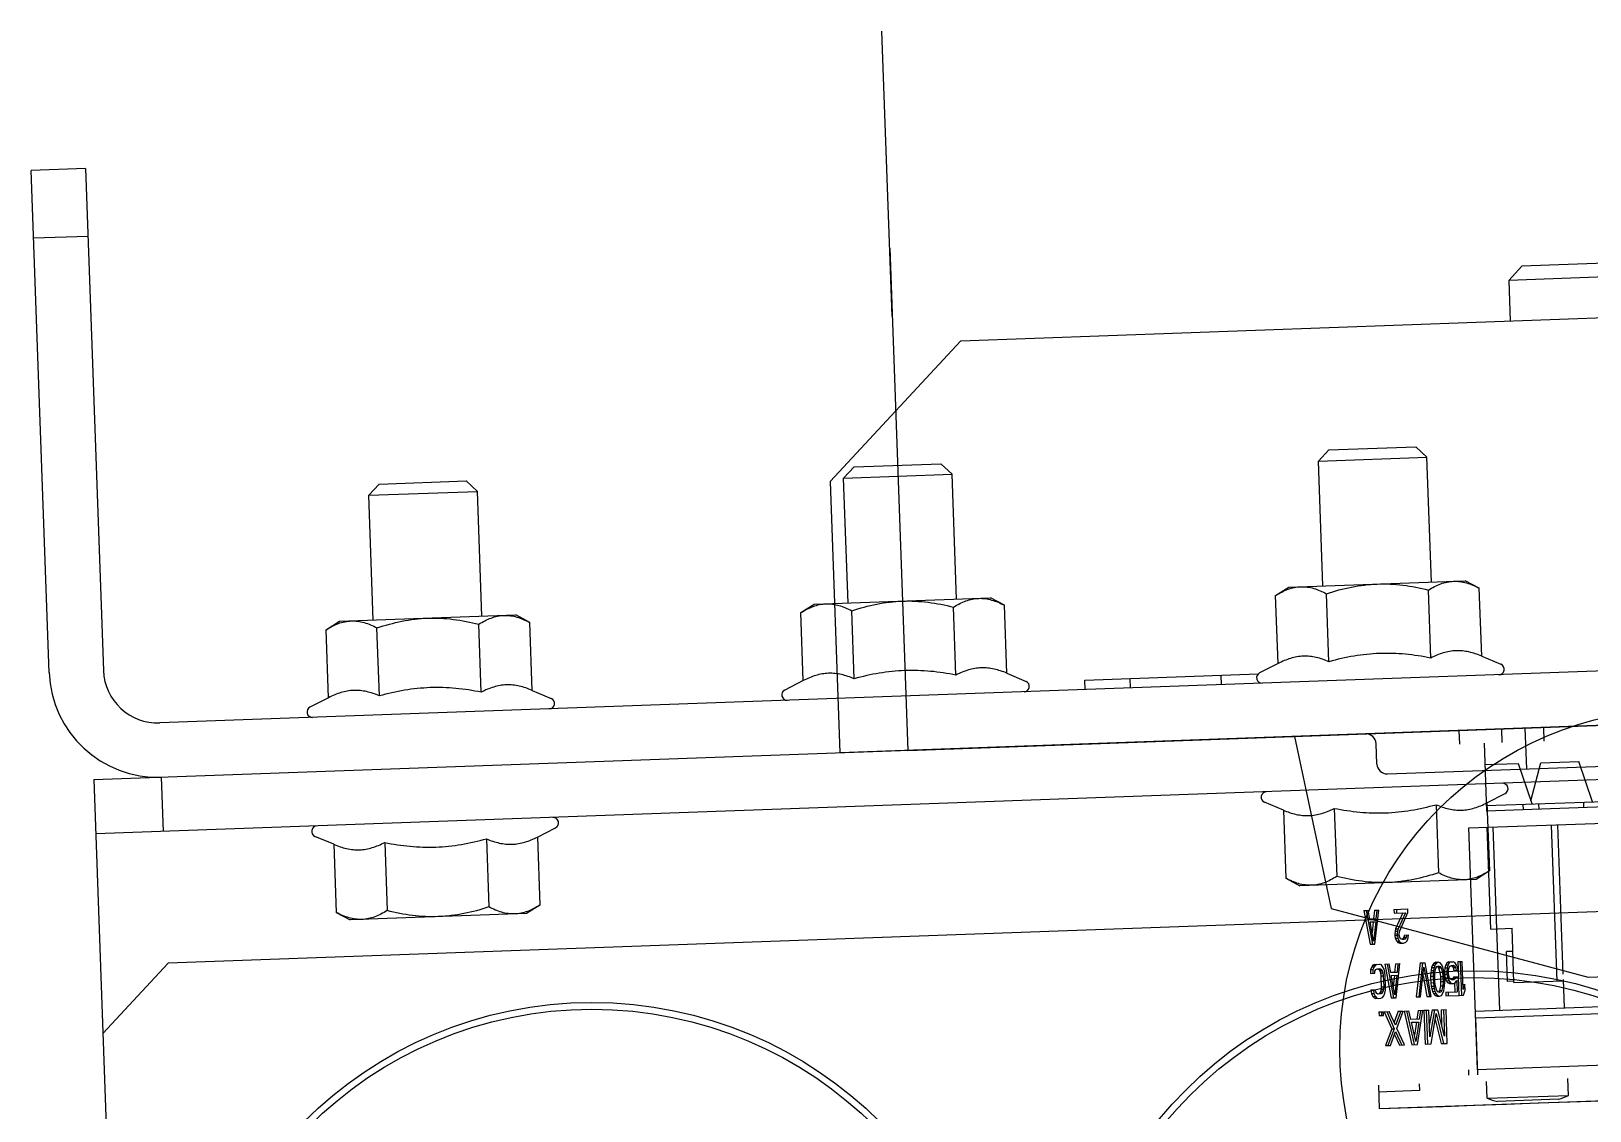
# Model space of a CAD drawing. Header units: millimetres. Extents: x 8884 to 18446, y 10737 to 16556.
# Drawn here: x 11228.69 to 11234.43, y 15461.58 to 15465.56 of the extents above; entities that cross this region are included whole.
import ezdxf

# ---------------------------------------------------------------- set-up
doc = ezdxf.new("R2010")
doc.units = ezdxf.units.MM
for name, color, linetype in [('ENSAMBLES', 7, 'Continuous'), ('FEATURES', 7, 'Continuous'), ('HOISTWAY', 7, 'Continuous'), ('ZMATERIEL', 7, 'Continuous')]:
    doc.layers.add(name, color=color, linetype=linetype)

msp = doc.modelspace()

# ---------------------------------------------------------------- linework, layer by layer
at = {"color": 252, "linetype": 'Continuous'}
for p, q in [((11228.8928, 15465.0508, 84.487), (11228.6929, 15465.0436, 84.487)), ((11228.8928, 15465.0508, 84.487), (11228.9593, 15463.202, 84.487)), ((11228.7594, 15463.1948, 84.487), (11228.6929, 15465.0436, 84.487)), ((11228.9018, 15464.801, 84.487), (11228.7019, 15464.7938, 84.487)), ((11234.7837, 15464.7123, 84.487), (11234.1842, 15464.6908, 84.487)), ((11234.1841, 15464.6908, 84.487), (11234.136, 15464.639, 84.487)), ((11234.8355, 15464.6641, 84.487), (11234.136, 15464.639, 84.487)), ((11234.136, 15464.639, 84.487), (11234.1414, 15464.4891, 84.487)), ((11232.1177, 15464.4163, 84.487), (11235.3656, 15464.5331, 84.487)), ((11232.1177, 15464.4163, 84.487), (11231.636, 15463.8987, 84.487)), ((11233.4344, 15463.9733, 84.487), (11233.473, 15464.0148, 84.487)), ((11233.473, 15464.0148, 84.487), (11233.7928, 15464.0263, 84.487)), ((11233.8342, 15463.9877, 84.487), (11233.7928, 15464.0263, 84.487)), ((11231.7241, 15463.9519, 84.487), (11232.0439, 15463.9634, 84.487)), ((11232.0853, 15463.9248, 84.487), (11232.0439, 15463.9634, 84.487)), ((11233.4344, 15463.9733, 84.487), (11233.8342, 15463.9877, 84.487)), ((11233.451, 15463.5136, 84.487), (11233.4344, 15463.9733, 84.487)), ((11233.8507, 15463.528, 84.487), (11233.8342, 15463.9877, 84.487)), ((11229.9752, 15463.889, 84.487), (11230.295, 15463.9005, 84.487)), ((11230.3364, 15463.8619, 84.487), (11230.295, 15463.9005, 84.487)), ((11231.6856, 15463.9104, 84.487), (11231.7241, 15463.9519, 84.487)), ((11231.6856, 15463.9104, 84.487), (11232.0853, 15463.9248, 84.487)), ((11231.7021, 15463.4507, 84.487), (11231.6856, 15463.9104, 84.487)), ((11232.1018, 15463.4651, 84.487), (11232.0853, 15463.9248, 84.487)), ((11229.9367, 15463.8476, 84.487), (11229.9752, 15463.889, 84.487)), ((11229.9367, 15463.8476, 84.487), (11230.3364, 15463.8619, 84.487)), ((11229.9532, 15463.3879, 84.487), (11229.9367, 15463.8476, 84.487)), ((11230.353, 15463.4022, 84.487), (11230.3364, 15463.8619, 84.487)), ((11231.636, 15463.8987, 84.487), (11231.6719, 15462.8993, 84.487)), ((11245.156, 15463.5844, 84.487), (11229.1663, 15463.0093, 84.487)), ((11228.9237, 15462.8005, 84.487), (11248.6759, 15463.5108, 84.487)), ((11233.2769, 15463.4783, 84.487), (11233.3261, 15463.5091, 84.487)), ((11233.3261, 15463.5091, 84.487), (11233.9756, 15463.5325, 84.487)), ((11233.8484, 15463.2483, 84.487), (11233.8394, 15463.4986, 84.487)), ((11234.0269, 15463.5053, 84.487), (11233.9756, 15463.5325, 84.487)), ((11234.0359, 15463.255, 84.487), (11234.0269, 15463.5053, 84.487)), ((11231.528, 15463.4154, 84.487), (11231.5772, 15463.4463, 84.487)), ((11231.5772, 15463.4463, 84.487), (11232.2268, 15463.4696, 84.487)), ((11232.2781, 15463.4424, 84.487), (11232.2268, 15463.4696, 84.487)), ((11232.2871, 15463.1921, 84.487), (11232.2781, 15463.4424, 84.487)), ((11233.2859, 15463.228, 84.487), (11233.2769, 15463.4783, 84.487)), ((11233.4734, 15463.2348, 84.487), (11233.4644, 15463.4851, 84.487)), ((11229.7791, 15463.3525, 84.487), (11229.8283, 15463.3834, 84.487)), ((11229.8283, 15463.3834, 84.487), (11230.4779, 15463.4067, 84.487)), ((11230.5292, 15463.3795, 84.487), (11230.4779, 15463.4067, 84.487)), ((11231.537, 15463.1651, 84.487), (11231.528, 15463.4154, 84.487)), ((11231.7245, 15463.1719, 84.487), (11231.7155, 15463.4222, 84.487)), ((11232.0995, 15463.1854, 84.487), (11232.0905, 15463.4357, 84.487)), ((11229.7881, 15463.1022, 84.487), (11229.7791, 15463.3525, 84.487)), ((11229.9756, 15463.109, 84.487), (11229.9666, 15463.3593, 84.487)), ((11230.3507, 15463.1225, 84.487), (11230.3417, 15463.3728, 84.487)), ((11230.5382, 15463.1292, 84.487), (11230.5292, 15463.3795, 84.487)), ((11233.2859, 15463.228, 84.487), (11233.2176, 15463.1932, 84.487)), ((11234.0359, 15463.255, 84.487), (11234.1065, 15463.2251, 84.487)), ((11231.537, 15463.1651, 84.487), (11231.4688, 15463.1303, 84.487)), ((11232.2871, 15463.1921, 84.487), (11232.3576, 15463.1622, 84.487)), ((11232.5735, 15463.1669, 84.487), (11233.2131, 15463.1899, 84.487)), ((11232.5748, 15463.1319, 84.487), (11232.5735, 15463.1669, 84.487)), ((11232.7422, 15463.1379, 84.487), (11232.7409, 15463.1729, 84.487)), ((11233.0769, 15463.15, 84.487), (11233.0757, 15463.1849, 84.487)), ((11229.7881, 15463.1022, 84.487), (11229.7199, 15463.0674, 84.487)), ((11230.5382, 15463.1292, 84.487), (11230.6087, 15463.0993, 84.487)), ((11235.9192, 15463.052, 84.487), (11231.6719, 15462.8993, 84.487)), ((11234.1953, 15462.9901, 84.487), (11234.2007, 15462.8402, 84.487)), ((11233.3458, 15462.9595, 84.487), (11233.4813, 15462.3256, 84.487)), ((11233.6497, 15462.8579, 84.487), (11233.647, 15462.9328, 84.487)), ((11233.6885, 15462.8217, 84.487), (11234.9502, 15462.8671, 84.487)), ((11235.9263, 15462.8522, 84.487), (11228.9309, 15462.6006, 84.487)), ((11229.1807, 15462.6096, 84.487), (11229.1735, 15462.8095, 84.487)), ((11228.9237, 15462.8005, 84.487), (11229.004, 15460.5669, 84.487)), ((11233.3053, 15462.688, 84.487), (11233.236, 15462.7173, 84.487)), ((11233.4928, 15462.6947, 84.487), (11233.5018, 15462.4438, 84.487)), ((11233.8678, 15462.7082, 84.487), (11233.8769, 15462.4573, 84.487)), ((11234.0553, 15462.7149, 84.487), (11234.1223, 15462.7492, 84.487)), ((11234.0553, 15462.7149, 84.487), (11234.0644, 15462.464, 84.487)), ((11233.3053, 15462.688, 84.487), (11233.3143, 15462.4371, 84.487)), ((11229.8075, 15462.5622, 84.487), (11229.7383, 15462.5915, 84.487)), ((11230.3701, 15462.5824, 84.487), (11230.3791, 15462.3315, 84.487)), ((11230.5576, 15462.5891, 84.487), (11230.6246, 15462.6234, 84.487)), ((11230.5576, 15462.5891, 84.487), (11230.5666, 15462.3382, 84.487)), ((11229.8075, 15462.5622, 84.487), (11229.8166, 15462.3113, 84.487)), ((11229.9951, 15462.5689, 84.487), (11230.0041, 15462.318, 84.487)), ((11234.0644, 15462.464, 84.487), (11234.0152, 15462.4332, 84.487)), ((11233.3143, 15462.4371, 84.487), (11233.3656, 15462.4099, 84.487)), ((11234.0152, 15462.4332, 84.487), (11233.3656, 15462.4099, 84.487)), ((11235.9438, 15462.3675, 84.487), (11229.1981, 15462.1249, 84.487)), ((11229.8166, 15462.3113, 84.487), (11229.8678, 15462.2841, 84.487)), ((11230.5174, 15462.3074, 84.487), (11229.8679, 15462.2841, 84.487)), ((11230.5666, 15462.3382, 84.487), (11230.5174, 15462.3074, 84.487)), ((11233.4813, 15462.3256, 84.487), (11234.4284, 15462.0728, 84.487)), ((11229.1981, 15462.1249, 84.487), (11228.9573, 15461.8661, 84.487)), ((11234.4284, 15462.0728, 84.487), (11235.3053, 15462.1044, 84.487))]:
    msp.add_line(p, q, dxfattribs=at)
for centre, radius, start, end in [((11234.0987, 15463.2067, 84.487), 0.02, 272.05965, 67.05965), ((11229.1591, 15463.2092, 84.487), 0.4, 182.05965, 272.05965), ((11229.1591, 15463.2092, 84.487), 0.2, 182.05965, 272.05965), ((11232.3498, 15463.1438, 84.487), 0.02, 272.05965, 67.05965), ((11233.2267, 15463.1754, 84.487), 0.02, 117.05965, 272.05965), ((11230.6009, 15463.0809, 84.487), 0.02, 272.05965, 67.05965), ((11231.4779, 15463.1125, 84.487), 0.02, 117.05965, 272.05965), ((11229.729, 15463.0496, 84.487), 0.02, 117.05965, 272.05965), ((11233.6095, 15462.9315, 84.487), 0.0375, 2.05965, 92.05965), ((11233.6871, 15462.8592, 84.487), 0.0375, 182.05965, 272.05965), ((11233.2438, 15462.7357, 84.487), 0.02, 92.05965, 247.05965), ((11234.1132, 15462.767, 84.487), 0.02, 297.05965, 92.05965), ((11230.6155, 15462.6412, 84.487), 0.02, 297.05965, 92.05965), ((11229.7461, 15462.6099, 84.487), 0.02, 92.05965, 247.05965)]:
    msp.add_arc(centre, radius, start, end, dxfattribs=at)
for points, start_tangent, end_tangent in [([(11233.2769, 15463.4783, 84.487), (11233.2994, 15463.4912, 84.487), (11233.3225, 15463.5012, 84.487), (11233.3459, 15463.5079, 84.487), (11233.3696, 15463.5107, 84.487)], (0.847496, 0.530802), (0.999354, 0.03594)), ([(11233.3696, 15463.5107, 84.487), (11233.3934, 15463.5096, 84.487), (11233.4172, 15463.5046, 84.487), (11233.4409, 15463.4962, 84.487), (11233.4644, 15463.4851, 84.487)], (0.999354, 0.03594), (0.883436, -0.468552)), ([(11233.4644, 15463.4851, 84.487), (11233.5564, 15463.5096, 84.487), (11233.6034, 15463.5171, 84.487), (11233.6508, 15463.5208, 84.487)], (0.95018, 0.311701), (0.999354, 0.03594)), ([(11233.6508, 15463.5208, 84.487), (11233.6985, 15463.5205, 84.487), (11233.7459, 15463.5164, 84.487), (11233.8394, 15463.4986, 84.487)], (0.999354, 0.03594), (0.970116, -0.242641)), ([(11233.8394, 15463.4986, 84.487), (11233.862, 15463.5114, 84.487), (11233.885, 15463.5214, 84.487), (11233.9084, 15463.5281, 84.487), (11233.9321, 15463.5309, 84.487)], (0.847496, 0.530802), (0.999354, 0.03594)), ([(11233.9321, 15463.5309, 84.487), (11233.956, 15463.5298, 84.487), (11233.9798, 15463.5248, 84.487), (11234.0035, 15463.5165, 84.487), (11234.0269, 15463.5053, 84.487)], (0.999354, 0.03594), (0.883436, -0.468552)), ([(11231.528, 15463.4154, 84.487), (11231.5506, 15463.4283, 84.487), (11231.5736, 15463.4383, 84.487), (11231.597, 15463.445, 84.487), (11231.6207, 15463.4478, 84.487)], (0.847496, 0.530802), (0.999354, 0.03594)), ([(11231.6207, 15463.4478, 84.487), (11231.6445, 15463.4467, 84.487), (11231.6684, 15463.4417, 84.487), (11231.692, 15463.4333, 84.487), (11231.7155, 15463.4222, 84.487)], (0.999354, 0.03594), (0.883436, -0.468552)), ([(11231.7155, 15463.4222, 84.487), (11231.8075, 15463.4467, 84.487), (11231.8545, 15463.4542, 84.487), (11231.902, 15463.4579, 84.487)], (0.95018, 0.311701), (0.999354, 0.03594)), ([(11231.902, 15463.4579, 84.487), (11231.9496, 15463.4576, 84.487), (11231.997, 15463.4535, 84.487), (11232.0905, 15463.4357, 84.487)], (0.999354, 0.03594), (0.970116, -0.242641)), ([(11232.0905, 15463.4357, 84.487), (11232.1131, 15463.4485, 84.487), (11232.1361, 15463.4585, 84.487), (11232.1596, 15463.4652, 84.487), (11232.1833, 15463.468, 84.487)], (0.847496, 0.530802), (0.999354, 0.03594)), ([(11232.1833, 15463.468, 84.487), (11232.2071, 15463.4669, 84.487), (11232.2309, 15463.4619, 84.487), (11232.2546, 15463.4536, 84.487), (11232.2781, 15463.4424, 84.487)], (0.999354, 0.03594), (0.883436, -0.468552)), ([(11229.7791, 15463.3525, 84.487), (11229.8017, 15463.3654, 84.487), (11229.8247, 15463.3754, 84.487), (11229.8481, 15463.3821, 84.487), (11229.8718, 15463.3849, 84.487)], (0.847496, 0.530802), (0.999354, 0.03594)), ([(11229.8718, 15463.3849, 84.487), (11229.8957, 15463.3838, 84.487), (11229.9195, 15463.3788, 84.487), (11229.9432, 15463.3705, 84.487), (11229.9666, 15463.3593, 84.487)], (0.999354, 0.03594), (0.883436, -0.468552)), ([(11229.9666, 15463.3593, 84.487), (11230.0586, 15463.3838, 84.487), (11230.1056, 15463.3913, 84.487), (11230.1531, 15463.395, 84.487)], (0.95018, 0.311701), (0.999354, 0.03594)), ([(11230.1531, 15463.395, 84.487), (11230.2007, 15463.3948, 84.487), (11230.2482, 15463.3906, 84.487), (11230.3417, 15463.3728, 84.487)], (0.999354, 0.03594), (0.970116, -0.242641)), ([(11230.3417, 15463.3728, 84.487), (11230.3643, 15463.3856, 84.487), (11230.3873, 15463.3956, 84.487), (11230.4107, 15463.4023, 84.487), (11230.4344, 15463.4052, 84.487)], (0.847496, 0.530802), (0.999354, 0.03594)), ([(11230.4344, 15463.4052, 84.487), (11230.4582, 15463.404, 84.487), (11230.482, 15463.399, 84.487), (11230.5057, 15463.3907, 84.487), (11230.5292, 15463.3795, 84.487)], (0.999354, 0.03594), (0.883436, -0.468552)), ([(11234.0359, 15463.255, 84.487), (11234.0124, 15463.2639, 84.487), (11233.9888, 15463.2705, 84.487), (11233.965, 15463.2743, 84.487), (11233.9413, 15463.2751, 84.487), (11233.9177, 15463.2726, 84.487), (11233.8943, 15463.2671, 84.487), (11233.8712, 15463.2588, 84.487), (11233.8484, 15463.2483, 84.487)], (-0.920911, 0.389773), (-0.890533, -0.454918)), ([(11232.2871, 15463.1921, 84.487), (11232.2635, 15463.201, 84.487), (11232.2399, 15463.2076, 84.487), (11232.2162, 15463.2114, 84.487), (11232.1925, 15463.2122, 84.487), (11232.1689, 15463.2097, 84.487), (11232.1455, 15463.2042, 84.487), (11232.1224, 15463.1959, 84.487), (11232.0995, 15463.1854, 84.487)], (-0.920911, 0.389773), (-0.890533, -0.454918)), ([(11233.4734, 15463.2348, 84.487), (11233.4499, 15463.2437, 84.487), (11233.4262, 15463.2503, 84.487), (11233.4025, 15463.2541, 84.487), (11233.3788, 15463.2548, 84.487), (11233.3552, 15463.2524, 84.487), (11233.3318, 15463.2469, 84.487), (11233.3087, 15463.2386, 84.487), (11233.2859, 15463.228, 84.487)], (-0.920911, 0.389773), (-0.890533, -0.454918)), ([(11233.66, 15463.2649, 84.487), (11233.6128, 15463.2616, 84.487), (11233.5658, 15463.2553, 84.487), (11233.4734, 15463.2348, 84.487)], (-0.999354, -0.03594), (-0.96509, -0.261918)), ([(11233.8484, 15463.2483, 84.487), (11233.7547, 15463.2621, 84.487), (11233.7074, 15463.265, 84.487), (11233.66, 15463.2649, 84.487)], (-0.981411, 0.191916), (-0.999354, -0.03594)), ([(11231.7245, 15463.1719, 84.487), (11231.701, 15463.1808, 84.487), (11231.6773, 15463.1874, 84.487), (11231.6536, 15463.1912, 84.487), (11231.6299, 15463.1919, 84.487), (11231.6063, 15463.1895, 84.487), (11231.5829, 15463.184, 84.487), (11231.5598, 15463.1757, 84.487), (11231.537, 15463.1651, 84.487)], (-0.920911, 0.389773), (-0.890533, -0.454918)), ([(11231.9112, 15463.202, 84.487), (11231.8639, 15463.1987, 84.487), (11231.817, 15463.1924, 84.487), (11231.7245, 15463.1719, 84.487)], (-0.999354, -0.03594), (-0.96509, -0.261918)), ([(11232.0995, 15463.1854, 84.487), (11232.0058, 15463.1992, 84.487), (11231.9585, 15463.2021, 84.487), (11231.9112, 15463.202, 84.487)], (-0.981411, 0.191916), (-0.999354, -0.03594)), ([(11229.9756, 15463.109, 84.487), (11229.9521, 15463.1179, 84.487), (11229.9285, 15463.1245, 84.487), (11229.9047, 15463.1283, 84.487), (11229.881, 15463.129, 84.487), (11229.8574, 15463.1266, 84.487), (11229.834, 15463.1211, 84.487), (11229.8109, 15463.1128, 84.487), (11229.7881, 15463.1022, 84.487)], (-0.920911, 0.389773), (-0.890533, -0.454918)), ([(11230.1623, 15463.1391, 84.487), (11230.1151, 15463.1358, 84.487), (11230.0681, 15463.1295, 84.487), (11229.9756, 15463.109, 84.487)], (-0.999354, -0.03594), (-0.96509, -0.261918)), ([(11230.3507, 15463.1225, 84.487), (11230.257, 15463.1363, 84.487), (11230.2097, 15463.1393, 84.487), (11230.1623, 15463.1391, 84.487)], (-0.981411, 0.191916), (-0.999354, -0.03594)), ([(11230.5382, 15463.1292, 84.487), (11230.5147, 15463.1381, 84.487), (11230.491, 15463.1447, 84.487), (11230.4673, 15463.1485, 84.487), (11230.4436, 15463.1493, 84.487), (11230.42, 15463.1468, 84.487), (11230.3966, 15463.1413, 84.487), (11230.3735, 15463.133, 84.487), (11230.3507, 15463.1225, 84.487)], (-0.920911, 0.389773), (-0.890533, -0.454918)), ([(11233.3053, 15462.688, 84.487), (11233.3524, 15462.6725, 84.487), (11233.3762, 15462.6686, 84.487), (11233.3999, 15462.6679, 84.487), (11233.4235, 15462.6703, 84.487), (11233.4469, 15462.6759, 84.487), (11233.4928, 15462.6947, 84.487)], (0.920911, -0.389773), (0.890533, 0.454918)), ([(11233.4928, 15462.6947, 84.487), (11233.5865, 15462.6809, 84.487), (11233.6338, 15462.6779, 84.487), (11233.6812, 15462.678, 84.487)], (0.981411, -0.191916), (0.999354, 0.03594)), ([(11233.6812, 15462.678, 84.487), (11233.7284, 15462.6813, 84.487), (11233.7754, 15462.6877, 84.487), (11233.8678, 15462.7082, 84.487)], (0.999354, 0.03594), (0.96509, 0.261918)), ([(11233.8678, 15462.7082, 84.487), (11233.915, 15462.6927, 84.487), (11233.9387, 15462.6889, 84.487), (11233.9624, 15462.6881, 84.487), (11233.986, 15462.6906, 84.487), (11234.0094, 15462.6961, 84.487), (11234.0553, 15462.7149, 84.487)], (0.920911, -0.389773), (0.890533, 0.454918)), ([(11230.1834, 15462.5522, 84.487), (11230.2307, 15462.5555, 84.487), (11230.2776, 15462.5619, 84.487), (11230.3701, 15462.5824, 84.487)], (0.999354, 0.03594), (0.96509, 0.261918)), ([(11230.3701, 15462.5824, 84.487), (11230.4173, 15462.5669, 84.487), (11230.441, 15462.5631, 84.487), (11230.4647, 15462.5623, 84.487), (11230.4883, 15462.5648, 84.487), (11230.5117, 15462.5703, 84.487), (11230.5576, 15462.5891, 84.487)], (0.920911, -0.389773), (0.890533, 0.454918)), ([(11229.8075, 15462.5622, 84.487), (11229.8547, 15462.5467, 84.487), (11229.8784, 15462.5429, 84.487), (11229.9021, 15462.5421, 84.487), (11229.9257, 15462.5446, 84.487), (11229.9491, 15462.5501, 84.487), (11229.9951, 15462.5689, 84.487)], (0.920911, -0.389773), (0.890533, 0.454918)), ([(11229.9951, 15462.5689, 84.487), (11230.0888, 15462.5551, 84.487), (11230.136, 15462.5521, 84.487), (11230.1834, 15462.5522, 84.487)], (0.981411, -0.191916), (0.999354, 0.03594)), ([(11234.0644, 15462.464, 84.487), (11234.0418, 15462.4512, 84.487), (11234.0188, 15462.4412, 84.487), (11233.9954, 15462.4345, 84.487), (11233.9717, 15462.4317, 84.487)], (-0.847496, -0.530802), (-0.999354, -0.03594)), ([(11233.4091, 15462.4114, 84.487), (11233.3853, 15462.4126, 84.487), (11233.3614, 15462.4175, 84.487), (11233.3378, 15462.4259, 84.487), (11233.3143, 15462.4371, 84.487)], (-0.999354, -0.03594), (-0.883436, 0.468552)), ([(11233.5018, 15462.4438, 84.487), (11233.4792, 15462.431, 84.487), (11233.4562, 15462.4209, 84.487), (11233.4328, 15462.4143, 84.487), (11233.4091, 15462.4114, 84.487)], (-0.847496, -0.530802), (-0.999354, -0.03594)), ([(11233.6904, 15462.4215, 84.487), (11233.6428, 15462.4218, 84.487), (11233.5953, 15462.426, 84.487), (11233.5018, 15462.4438, 84.487)], (-0.999354, -0.03594), (-0.970116, 0.242641)), ([(11233.8769, 15462.4573, 84.487), (11233.7849, 15462.4328, 84.487), (11233.7378, 15462.4252, 84.487), (11233.6904, 15462.4215, 84.487)], (-0.95018, -0.311701), (-0.999354, -0.03594)), ([(11233.9717, 15462.4317, 84.487), (11233.9478, 15462.4328, 84.487), (11233.924, 15462.4378, 84.487), (11233.9003, 15462.4461, 84.487), (11233.8769, 15462.4573, 84.487)], (-0.999354, -0.03594), (-0.883436, 0.468552)), ([(11229.9114, 15462.2856, 84.487), (11229.8875, 15462.2868, 84.487), (11229.8637, 15462.2918, 84.487), (11229.84, 15462.3001, 84.487), (11229.8166, 15462.3113, 84.487)], (-0.999354, -0.03594), (-0.883436, 0.468552)), ([(11230.0041, 15462.318, 84.487), (11229.9815, 15462.3052, 84.487), (11229.9585, 15462.2952, 84.487), (11229.9351, 15462.2885, 84.487), (11229.9114, 15462.2856, 84.487)], (-0.847496, -0.530802), (-0.999354, -0.03594)), ([(11230.1926, 15462.2958, 84.487), (11230.145, 15462.296, 84.487), (11230.0976, 15462.3002, 84.487), (11230.0041, 15462.318, 84.487)], (-0.999354, -0.03594), (-0.970116, 0.242641)), ([(11230.3791, 15462.3315, 84.487), (11230.2871, 15462.307, 84.487), (11230.2401, 15462.2995, 84.487), (11230.1926, 15462.2958, 84.487)], (-0.95018, -0.311701), (-0.999354, -0.03594)), ([(11230.4739, 15462.3059, 84.487), (11230.4501, 15462.307, 84.487), (11230.4262, 15462.312, 84.487), (11230.4026, 15462.3203, 84.487), (11230.3791, 15462.3315, 84.487)], (-0.999354, -0.03594), (-0.883436, 0.468552)), ([(11230.5666, 15462.3382, 84.487), (11230.544, 15462.3254, 84.487), (11230.521, 15462.3154, 84.487), (11230.4976, 15462.3087, 84.487), (11230.4739, 15462.3059, 84.487)], (-0.847496, -0.530802), (-0.999354, -0.03594))]:
    msp.add_spline(points, degree=3, dxfattribs=dict(at, start_tangent=start_tangent, end_tangent=end_tangent))
at = {"layer": 'ENSAMBLES', "color": 252, "linetype": 'Continuous'}
for p, q in [((11233.9551, 15462.9314, 84.487), (11233.9533, 15462.9814, 84.487)), ((11234.1088, 15462.9869, 84.487), (11234.1106, 15462.937, 84.487)), ((11234.263, 15462.9925, 84.487), (11234.2648, 15462.9425, 84.487)), ((11234.0446, 15462.9346, 84.487), (11234.0536, 15462.6848, 84.487)), ((11234.2539, 15462.8621, 84.487), (11234.3938, 15462.8671, 84.487)), ((11234.4441, 15462.7188, 84.487), (11234.3938, 15462.8671, 84.487)), ((11234.1712, 15462.8591, 84.487), (11234.0475, 15462.8547, 84.487)), ((11234.2215, 15462.7108, 84.487), (11234.1712, 15462.8591, 84.487)), ((11234.2175, 15462.7228, 84.487), (11234.2539, 15462.8621, 84.487)), ((11234.0529, 15462.7048, 84.487), (11234.6667, 15462.7268, 84.487)), ((11234.8104, 15462.712, 84.487), (11234.0536, 15462.6848, 84.487)), ((11234.1898, 15462.6897, 84.487), (11234.189, 15462.7096, 84.487)), ((11234.2475, 15462.6917, 84.487), (11234.2468, 15462.7117, 84.487)), ((11234.4124, 15462.6977, 84.487), (11234.4117, 15462.7177, 84.487)), ((11233.9889, 15462.6224, 84.487), (11235.3314, 15462.6707, 84.487)), ((11234.0209, 15461.733, 84.487), (11233.9889, 15462.6224, 84.487)), ((11234.0698, 15462.2501, 84.487), (11234.0564, 15462.6248, 84.487)), ((11234.0774, 15462.6256, 84.487), (11234.0909, 15462.2508, 84.487)), ((11234.3136, 15462.0587, 84.487), (11234.293, 15462.6333, 84.487)), ((11234.3152, 15462.6341, 84.487), (11234.335, 15462.0845, 84.487)), ((11233.6015, 15462.3183, 84.487), (11233.6175, 15462.3189, 84.487)), ((11233.6015, 15462.3183, 84.487), (11233.6245, 15462.194, 84.487)), ((11233.6105, 15462.3186, 84.487), (11233.6336, 15462.1944, 84.487)), ((11233.6233, 15462.2871, 84.487), (11233.6175, 15462.3189, 84.487)), ((11233.6409, 15462.3197, 84.487), (11233.6374, 15462.2876, 84.487)), ((11233.6409, 15462.3197, 84.487), (11233.6569, 15462.3203, 84.487)), ((11233.6429, 15462.1947, 84.487), (11233.6569, 15462.3203, 84.487)), ((11233.65, 15462.32, 84.487), (11233.6465, 15462.288, 84.487)), ((11233.7128, 15462.3223, 84.487), (11233.7636, 15462.3241, 84.487)), ((11233.7128, 15462.3223, 84.487), (11233.7132, 15462.309, 84.487)), ((11233.7132, 15462.309, 84.487), (11233.7548, 15462.3105, 84.487)), ((11233.7457, 15462.3102, 84.487), (11233.7188, 15462.2506, 84.487)), ((11233.7218, 15462.3226, 84.487), (11233.7223, 15462.3093, 84.487)), ((11233.7548, 15462.3105, 84.487), (11233.7279, 15462.251, 84.487)), ((11233.734, 15462.2432, 84.487), (11233.7641, 15462.3108, 84.487)), ((11233.7641, 15462.3108, 84.487), (11233.7636, 15462.3241, 84.487)), ((11233.6465, 15462.288, 84.487), (11233.6233, 15462.2871, 84.487)), ((11233.6248, 15462.2765, 84.487), (11233.6457, 15462.2773, 84.487)), ((11233.6378, 15462.2051, 84.487), (11233.6248, 15462.2765, 84.487)), ((11233.6366, 15462.277, 84.487), (11233.6322, 15462.2362, 84.487)), ((11233.6457, 15462.2773, 84.487), (11233.6378, 15462.2051, 84.487)), ((11233.7168, 15462.2426, 84.487), (11233.716, 15462.2319, 84.487)), ((11233.7188, 15462.2506, 84.487), (11233.7168, 15462.2426, 84.487)), ((11233.7168, 15462.2426, 84.487), (11233.7259, 15462.2429, 84.487)), ((11233.7188, 15462.2506, 84.487), (11233.7279, 15462.251, 84.487)), ((11233.7259, 15462.2429, 84.487), (11233.7251, 15462.2322, 84.487)), ((11233.7279, 15462.251, 84.487), (11233.7259, 15462.2429, 84.487)), ((11233.732, 15462.2325, 84.487), (11233.734, 15462.2432, 84.487)), ((11234.0209, 15461.733, 84.487), (11248.532, 15462.2548, 84.487)), ((11234.0698, 15462.2501, 84.487), (11234.1476, 15462.2529, 84.487)), ((11234.1029, 15461.9511, 84.487), (11234.0921, 15462.2509, 84.487)), ((11234.1548, 15462.053, 84.487), (11234.1476, 15462.2529, 84.487)), ((11233.6245, 15462.194, 84.487), (11233.6429, 15462.1947, 84.487)), ((11233.716, 15462.2319, 84.487), (11233.7251, 15462.2322, 84.487)), ((11233.716, 15462.2319, 84.487), (11233.7162, 15462.2266, 84.487)), ((11233.7162, 15462.2266, 84.487), (11233.7253, 15462.2269, 84.487)), ((11233.7162, 15462.2266, 84.487), (11233.7177, 15462.216, 84.487)), ((11233.7177, 15462.216, 84.487), (11233.7268, 15462.2163, 84.487)), ((11233.7177, 15462.216, 84.487), (11233.7228, 15462.2055, 84.487)), ((11233.7228, 15462.2055, 84.487), (11233.7318, 15462.2059, 84.487)), ((11233.7228, 15462.2055, 84.487), (11233.7276, 15462.2004, 84.487)), ((11233.7251, 15462.2322, 84.487), (11233.7253, 15462.2269, 84.487)), ((11233.7253, 15462.2269, 84.487), (11233.7268, 15462.2163, 84.487)), ((11233.7268, 15462.2163, 84.487), (11233.7318, 15462.2059, 84.487)), ((11233.7276, 15462.2004, 84.487), (11233.7367, 15462.2007, 84.487)), ((11233.7276, 15462.2004, 84.487), (11233.7346, 15462.198, 84.487)), ((11233.7318, 15462.2059, 84.487), (11233.7367, 15462.2007, 84.487)), ((11233.7322, 15462.2272, 84.487), (11233.732, 15462.2325, 84.487)), ((11233.7348, 15462.2193, 84.487), (11233.7322, 15462.2272, 84.487)), ((11233.7346, 15462.198, 84.487), (11233.7484, 15462.1985, 84.487)), ((11233.7385, 15462.2141, 84.487), (11233.7348, 15462.2193, 84.487)), ((11233.7367, 15462.2007, 84.487), (11233.7437, 15462.1983, 84.487)), ((11233.7444, 15462.2116, 84.487), (11233.7385, 15462.2141, 84.487)), ((11233.7457, 15462.2144, 84.487), (11233.7421, 15462.2126, 84.487)), ((11233.749, 15462.2118, 84.487), (11233.7444, 15462.2116, 84.487)), ((11233.749, 15462.2198, 84.487), (11233.7457, 15462.2144, 84.487)), ((11233.7457, 15462.2144, 84.487), (11233.7547, 15462.2147, 84.487)), ((11233.7484, 15462.1985, 84.487), (11233.7564, 15462.2014, 84.487)), ((11233.751, 15462.2278, 84.487), (11233.749, 15462.2198, 84.487)), ((11233.749, 15462.2198, 84.487), (11233.758, 15462.2201, 84.487)), ((11233.7547, 15462.2147, 84.487), (11233.749, 15462.2118, 84.487)), ((11233.751, 15462.2278, 84.487), (11233.7659, 15462.2284, 84.487)), ((11233.758, 15462.2201, 84.487), (11233.7547, 15462.2147, 84.487)), ((11233.7564, 15462.2014, 84.487), (11233.7608, 15462.2069, 84.487)), ((11233.7601, 15462.2282, 84.487), (11233.758, 15462.2201, 84.487)), ((11233.7608, 15462.2069, 84.487), (11233.7651, 15462.2177, 84.487)), ((11233.7651, 15462.2177, 84.487), (11233.7659, 15462.2284, 84.487)), ((11233.6409, 15462.1196, 84.487), (11233.6352, 15462.1167, 84.487)), ((11233.6409, 15462.1196, 84.487), (11233.6604, 15462.1203, 84.487)), ((11233.65, 15462.1199, 84.487), (11233.6443, 15462.117, 84.487)), ((11233.6663, 15462.1178, 84.487), (11233.6604, 15462.1203, 84.487)), ((11233.6791, 15462.1209, 84.487), (11233.6952, 15462.1215, 84.487)), ((11233.6791, 15462.1209, 84.487), (11233.7022, 15461.9967, 84.487)), ((11233.6882, 15462.1213, 84.487), (11233.7113, 15461.997, 84.487)), ((11233.701, 15462.0898, 84.487), (11233.6952, 15462.1215, 84.487)), ((11233.7186, 15462.1224, 84.487), (11233.7151, 15462.0903, 84.487)), ((11233.7186, 15462.1224, 84.487), (11233.7346, 15462.1229, 84.487)), ((11233.7205, 15461.9973, 84.487), (11233.7346, 15462.1229, 84.487)), ((11233.7276, 15462.1227, 84.487), (11233.7241, 15462.0906, 84.487)), ((11233.809, 15462.1256, 84.487), (11233.7949, 15462, 84.487)), ((11233.8181, 15462.1259, 84.487), (11233.804, 15462.0004, 84.487)), ((11233.809, 15462.1256, 84.487), (11233.8273, 15462.1263, 84.487)), ((11233.8504, 15462.002, 84.487), (11233.8273, 15462.1263, 84.487)), ((11233.8601, 15462.1248, 84.487), (11233.8546, 15462.1166, 84.487)), ((11233.867, 15462.1277, 84.487), (11233.8601, 15462.1248, 84.487)), ((11233.8601, 15462.1248, 84.487), (11233.8692, 15462.1251, 84.487)), ((11233.8692, 15462.1251, 84.487), (11233.8637, 15462.1169, 84.487)), ((11233.867, 15462.1277, 84.487), (11233.876, 15462.128, 84.487)), ((11233.876, 15462.128, 84.487), (11233.8692, 15462.1251, 84.487)), ((11233.8831, 15462.1256, 84.487), (11233.876, 15462.128, 84.487)), ((11233.8892, 15462.1179, 84.487), (11233.8831, 15462.1256, 84.487)), ((11233.9088, 15462.1265, 84.487), (11233.9033, 15462.1184, 84.487)), ((11233.9145, 15462.1294, 84.487), (11233.9088, 15462.1265, 84.487)), ((11233.9088, 15462.1265, 84.487), (11233.9179, 15462.1269, 84.487)), ((11233.9179, 15462.1269, 84.487), (11233.9124, 15462.1187, 84.487)), ((11233.9145, 15462.1294, 84.487), (11233.9305, 15462.13, 84.487)), ((11233.9236, 15462.1297, 84.487), (11233.9179, 15462.1269, 84.487)), ((11233.9364, 15462.1275, 84.487), (11233.9305, 15462.13, 84.487)), ((11233.9425, 15462.1198, 84.487), (11233.9364, 15462.1275, 84.487)), ((11233.9464, 15462.1093, 84.487), (11233.9425, 15462.1198, 84.487)), ((11233.9481, 15462.1306, 84.487), (11233.9642, 15462.1312, 84.487)), ((11233.9481, 15462.1306, 84.487), (11233.9501, 15462.0748, 84.487)), ((11233.9572, 15462.1309, 84.487), (11233.9617, 15462.006, 84.487)), ((11233.9679, 15462.0275, 84.487), (11233.9642, 15462.1312, 84.487)), ((11234.1507, 15462.1679, 84.487), (11234.1276, 15462.1671, 84.487)), ((11234.1315, 15462.0572, 84.487), (11234.1276, 15462.1671, 84.487)), ((11233.6265, 15462.1004, 84.487), (11233.6258, 15462.0871, 84.487)), ((11233.6258, 15462.0871, 84.487), (11233.6418, 15462.0877, 84.487)), ((11233.6307, 15462.1112, 84.487), (11233.6265, 15462.1004, 84.487)), ((11233.6265, 15462.1004, 84.487), (11233.6355, 15462.1007, 84.487)), ((11233.6352, 15462.1167, 84.487), (11233.6307, 15462.1112, 84.487)), ((11233.6307, 15462.1112, 84.487), (11233.6398, 15462.1115, 84.487)), ((11233.6355, 15462.1007, 84.487), (11233.6349, 15462.0874, 84.487)), ((11233.6352, 15462.1167, 84.487), (11233.6443, 15462.117, 84.487)), ((11233.6398, 15462.1115, 84.487), (11233.6355, 15462.1007, 84.487)), ((11233.6443, 15462.117, 84.487), (11233.6398, 15462.1115, 84.487)), ((11233.6418, 15462.0877, 84.487), (11233.6427, 15462.0957, 84.487)), ((11233.6427, 15462.0957, 84.487), (11233.646, 15462.1011, 84.487)), ((11233.646, 15462.1011, 84.487), (11233.6505, 15462.1039, 84.487)), ((11233.6505, 15462.1039, 84.487), (11233.661, 15462.1043, 84.487)), ((11233.6519, 15462.104, 84.487), (11233.6566, 15462.1015, 84.487)), ((11233.6566, 15462.1015, 84.487), (11233.6657, 15462.1018, 84.487)), ((11233.6566, 15462.1015, 84.487), (11233.6603, 15462.0963, 84.487)), ((11248.3503, 15462.116, 84.487), (11233.6598, 15461.5877, 84.487)), ((11233.6603, 15462.0963, 84.487), (11233.6694, 15462.0966, 84.487)), ((11233.6603, 15462.0963, 84.487), (11233.6629, 15462.0884, 84.487)), ((11233.661, 15462.1043, 84.487), (11233.6657, 15462.1018, 84.487)), ((11233.6629, 15462.0884, 84.487), (11233.672, 15462.0887, 84.487)), ((11233.6629, 15462.0884, 84.487), (11233.6644, 15462.0778, 84.487)), ((11233.6644, 15462.0778, 84.487), (11233.6735, 15462.0782, 84.487)), ((11233.6644, 15462.0778, 84.487), (11233.6659, 15462.038, 84.487)), ((11233.6657, 15462.1018, 84.487), (11233.6694, 15462.0966, 84.487)), ((11233.6711, 15462.1127, 84.487), (11233.6663, 15462.1178, 84.487)), ((11233.6694, 15462.0966, 84.487), (11233.672, 15462.0887, 84.487)), ((11233.6761, 15462.1022, 84.487), (11233.6711, 15462.1127, 84.487)), ((11233.672, 15462.0887, 84.487), (11233.6735, 15462.0782, 84.487)), ((11233.6735, 15462.0782, 84.487), (11233.6749, 15462.0383, 84.487)), ((11233.6788, 15462.0917, 84.487), (11233.6761, 15462.1022, 84.487)), ((11233.6805, 15462.0784, 84.487), (11233.6788, 15462.0917, 84.487)), ((11233.6819, 15462.0385, 84.487), (11233.6805, 15462.0784, 84.487)), ((11233.7241, 15462.0906, 84.487), (11233.701, 15462.0898, 84.487)), ((11233.7025, 15462.0792, 84.487), (11233.7234, 15462.08, 84.487)), ((11233.7155, 15462.0078, 84.487), (11233.7025, 15462.0792, 84.487)), ((11233.7143, 15462.0796, 84.487), (11233.7099, 15462.0389, 84.487)), ((11233.7234, 15462.08, 84.487), (11233.7155, 15462.0078, 84.487)), ((11233.811, 15462.0006, 84.487), (11233.8233, 15462.1102, 84.487)), ((11233.8198, 15462.0795, 84.487), (11233.8344, 15462.0014, 84.487)), ((11233.8233, 15462.1102, 84.487), (11233.8434, 15462.0018, 84.487)), ((11233.8486, 15462.0898, 84.487), (11233.8479, 15462.0764, 84.487)), ((11233.8479, 15462.0764, 84.487), (11233.857, 15462.0768, 84.487)), ((11233.8479, 15462.0764, 84.487), (11233.8488, 15462.0525, 84.487)), ((11233.8495, 15462.0978, 84.487), (11233.8486, 15462.0898, 84.487)), ((11233.8486, 15462.0898, 84.487), (11233.8577, 15462.0901, 84.487)), ((11233.8514, 15462.1085, 84.487), (11233.8495, 15462.0978, 84.487)), ((11233.8495, 15462.0978, 84.487), (11233.8585, 15462.0981, 84.487)), ((11233.8546, 15462.1166, 84.487), (11233.8514, 15462.1085, 84.487)), ((11233.8514, 15462.1085, 84.487), (11233.8605, 15462.1088, 84.487)), ((11233.8546, 15462.1166, 84.487), (11233.8637, 15462.1169, 84.487)), ((11233.8577, 15462.0901, 84.487), (11233.857, 15462.0768, 84.487)), ((11233.857, 15462.0768, 84.487), (11233.8578, 15462.0529, 84.487)), ((11233.8585, 15462.0981, 84.487), (11233.8577, 15462.0901, 84.487)), ((11233.8605, 15462.1088, 84.487), (11233.8585, 15462.0981, 84.487)), ((11233.8637, 15462.1169, 84.487), (11233.8605, 15462.1088, 84.487)), ((11233.8629, 15462.0743, 84.487), (11233.8635, 15462.0903, 84.487)), ((11233.8635, 15462.0557, 84.487), (11233.8629, 15462.0743, 84.487)), ((11233.8635, 15462.0903, 84.487), (11233.8675, 15462.1064, 84.487)), ((11233.8675, 15462.1064, 84.487), (11233.8708, 15462.1119, 84.487)), ((11233.8708, 15462.1119, 84.487), (11233.8765, 15462.1147, 84.487)), ((11233.8721, 15462.1125, 84.487), (11233.8733, 15462.112, 84.487)), ((11233.8733, 15462.112, 84.487), (11233.8824, 15462.1123, 84.487)), ((11233.8733, 15462.112, 84.487), (11233.877, 15462.1068, 84.487)), ((11233.8765, 15462.1147, 84.487), (11233.8824, 15462.1123, 84.487)), ((11233.877, 15462.1068, 84.487), (11233.8861, 15462.1071, 84.487)), ((11233.877, 15462.1068, 84.487), (11233.8822, 15462.091, 84.487)), ((11233.8822, 15462.091, 84.487), (11233.8913, 15462.0913, 84.487)), ((11233.8822, 15462.091, 84.487), (11233.8839, 15462.0751, 84.487)), ((11233.8824, 15462.1123, 84.487), (11233.8861, 15462.1071, 84.487)), ((11233.8839, 15462.0751, 84.487), (11233.893, 15462.0754, 84.487)), ((11233.8839, 15462.0751, 84.487), (11233.8846, 15462.0565, 84.487)), ((11233.8861, 15462.1071, 84.487), (11233.8913, 15462.0913, 84.487)), ((11233.8929, 15462.11, 84.487), (11233.8892, 15462.1179, 84.487)), ((11233.8913, 15462.0913, 84.487), (11233.893, 15462.0754, 84.487)), ((11233.8956, 15462.0995, 84.487), (11233.8929, 15462.11, 84.487)), ((11233.893, 15462.0754, 84.487), (11233.8937, 15462.0568, 84.487)), ((11233.8971, 15462.0915, 84.487), (11233.8956, 15462.0995, 84.487)), ((11233.8987, 15462.0783, 84.487), (11233.8971, 15462.0915, 84.487)), ((11233.9002, 15462.1076, 84.487), (11233.8984, 15462.0942, 84.487)), ((11233.8984, 15462.0942, 84.487), (11233.9074, 15462.0946, 84.487)), ((11233.8984, 15462.0942, 84.487), (11233.8987, 15462.0836, 84.487)), ((11233.8987, 15462.0836, 84.487), (11233.9078, 15462.0839, 84.487)), ((11233.8987, 15462.0836, 84.487), (11233.9015, 15462.0704, 84.487)), ((11233.8996, 15462.0544, 84.487), (11233.8987, 15462.0783, 84.487)), ((11233.9033, 15462.1184, 84.487), (11233.9002, 15462.1076, 84.487)), ((11233.9002, 15462.1076, 84.487), (11233.9093, 15462.1079, 84.487)), ((11233.9015, 15462.0704, 84.487), (11233.9106, 15462.0707, 84.487)), ((11233.9015, 15462.0704, 84.487), (11233.9054, 15462.0599, 84.487)), ((11233.9033, 15462.1184, 84.487), (11233.9124, 15462.1187, 84.487)), ((11233.9093, 15462.1079, 84.487), (11233.9074, 15462.0946, 84.487)), ((11233.9074, 15462.0946, 84.487), (11233.9078, 15462.0839, 84.487)), ((11233.9078, 15462.0839, 84.487), (11233.9106, 15462.0707, 84.487)), ((11233.9124, 15462.1187, 84.487), (11233.9093, 15462.1079, 84.487)), ((11233.9106, 15462.0707, 84.487), (11233.9145, 15462.0602, 84.487)), ((11233.9133, 15462.0921, 84.487), (11233.9142, 15462.1001, 84.487)), ((11233.9135, 15462.0868, 84.487), (11233.9133, 15462.0921, 84.487)), ((11233.915, 15462.0789, 84.487), (11233.9135, 15462.0868, 84.487)), ((11233.9142, 15462.1001, 84.487), (11233.9162, 15462.1082, 84.487)), ((11233.9176, 15462.071, 84.487), (11233.915, 15462.0789, 84.487)), ((11233.9162, 15462.1082, 84.487), (11233.9195, 15462.1136, 84.487)), ((11233.9212, 15462.0658, 84.487), (11233.9176, 15462.071, 84.487)), ((11233.9195, 15462.1136, 84.487), (11233.9241, 15462.1164, 84.487)), ((11233.926, 15462.0633, 84.487), (11233.9212, 15462.0658, 84.487)), ((11233.9236, 15462.1155, 84.487), (11233.9267, 15462.1139, 84.487)), ((11233.9241, 15462.1164, 84.487), (11233.931, 15462.1167, 84.487)), ((11233.9284, 15462.066, 84.487), (11233.9254, 15462.0642, 84.487)), ((11233.9329, 15462.0635, 84.487), (11233.926, 15462.0633, 84.487)), ((11233.9267, 15462.1139, 84.487), (11233.9357, 15462.1142, 84.487)), ((11233.9267, 15462.1139, 84.487), (11233.9303, 15462.1087, 84.487)), ((11233.9327, 15462.0742, 84.487), (11233.9284, 15462.066, 84.487)), ((11233.9284, 15462.066, 84.487), (11233.9375, 15462.0664, 84.487)), ((11233.9303, 15462.1087, 84.487), (11233.9394, 15462.109, 84.487)), ((11233.9303, 15462.1087, 84.487), (11233.933, 15462.0981, 84.487)), ((11233.931, 15462.1167, 84.487), (11233.9357, 15462.1142, 84.487)), ((11233.9327, 15462.0742, 84.487), (11233.9499, 15462.0748, 84.487)), ((11233.9375, 15462.0664, 84.487), (11233.9329, 15462.0635, 84.487)), ((11233.933, 15462.0981, 84.487), (11233.9491, 15462.0987, 84.487)), ((11233.9357, 15462.1142, 84.487), (11233.9394, 15462.109, 84.487)), ((11233.9418, 15462.0745, 84.487), (11233.9375, 15462.0664, 84.487)), ((11233.9394, 15462.109, 84.487), (11233.9421, 15462.0985, 84.487)), ((11233.9491, 15462.0987, 84.487), (11233.9464, 15462.1093, 84.487)), ((11233.9524, 15462.0057, 84.487), (11233.9499, 15462.0748, 84.487)), ((11234.3357, 15462.0645, 84.487), (11234.3395, 15461.9596, 84.487)), ((11233.628, 15462.026, 84.487), (11233.644, 15462.0265, 84.487)), ((11233.628, 15462.026, 84.487), (11233.6296, 15462.0127, 84.487)), ((11233.6296, 15462.0127, 84.487), (11233.6387, 15462.013, 84.487)), ((11233.6296, 15462.0127, 84.487), (11233.6346, 15462.0022, 84.487)), ((11233.6371, 15462.0263, 84.487), (11233.6387, 15462.013, 84.487)), ((11233.6387, 15462.013, 84.487), (11233.6437, 15462.0026, 84.487)), ((11233.6455, 15462.0186, 84.487), (11233.644, 15462.0265, 84.487)), ((11233.6491, 15462.0134, 84.487), (11233.6455, 15462.0186, 84.487)), ((11233.6539, 15462.0109, 84.487), (11233.6491, 15462.0134, 84.487)), ((11233.6643, 15462.0113, 84.487), (11233.6539, 15462.0109, 84.487)), ((11233.6598, 15462.0138, 84.487), (11233.6552, 15462.011, 84.487)), ((11233.6631, 15462.0192, 84.487), (11233.6598, 15462.0138, 84.487)), ((11233.6598, 15462.0138, 84.487), (11233.6688, 15462.0141, 84.487)), ((11233.6651, 15462.0273, 84.487), (11233.6631, 15462.0192, 84.487)), ((11233.6631, 15462.0192, 84.487), (11233.6721, 15462.0196, 84.487)), ((11233.6688, 15462.0141, 84.487), (11233.6643, 15462.0113, 84.487)), ((11233.6659, 15462.038, 84.487), (11233.6651, 15462.0273, 84.487)), ((11233.6651, 15462.0273, 84.487), (11233.6742, 15462.0276, 84.487)), ((11233.6659, 15462.038, 84.487), (11233.6749, 15462.0383, 84.487)), ((11233.6721, 15462.0196, 84.487), (11233.6688, 15462.0141, 84.487)), ((11233.6742, 15462.0276, 84.487), (11233.6721, 15462.0196, 84.487)), ((11233.6749, 15462.0383, 84.487), (11233.6742, 15462.0276, 84.487)), ((11233.675, 15462.0037, 84.487), (11233.6793, 15462.0145, 84.487)), ((11233.6793, 15462.0145, 84.487), (11233.6812, 15462.0252, 84.487)), ((11233.6812, 15462.0252, 84.487), (11233.6819, 15462.0385, 84.487)), ((11233.8488, 15462.0525, 84.487), (11233.8578, 15462.0529, 84.487)), ((11233.8488, 15462.0525, 84.487), (11233.8504, 15462.0393, 84.487)), ((11233.8504, 15462.0393, 84.487), (11233.8595, 15462.0396, 84.487)), ((11233.8504, 15462.0393, 84.487), (11233.8519, 15462.0313, 84.487)), ((11233.8519, 15462.0313, 84.487), (11233.8609, 15462.0317, 84.487)), ((11233.8519, 15462.0313, 84.487), (11233.8546, 15462.0208, 84.487)), ((11233.8546, 15462.0208, 84.487), (11233.8636, 15462.0211, 84.487)), ((11233.8546, 15462.0208, 84.487), (11233.8583, 15462.013, 84.487)), ((11233.8578, 15462.0529, 84.487), (11233.8595, 15462.0396, 84.487)), ((11233.8583, 15462.013, 84.487), (11233.8674, 15462.0133, 84.487)), ((11233.8583, 15462.013, 84.487), (11233.8644, 15462.0052, 84.487)), ((11233.8595, 15462.0396, 84.487), (11233.8609, 15462.0317, 84.487)), ((11233.8609, 15462.0317, 84.487), (11233.8636, 15462.0211, 84.487)), ((11233.8653, 15462.0398, 84.487), (11233.8635, 15462.0557, 84.487)), ((11233.8636, 15462.0211, 84.487), (11233.8674, 15462.0133, 84.487)), ((11233.8644, 15462.0052, 84.487), (11233.8735, 15462.0055, 84.487)), ((11233.8644, 15462.0052, 84.487), (11233.8715, 15462.0028, 84.487)), ((11233.8705, 15462.024, 84.487), (11233.8653, 15462.0398, 84.487)), ((11233.8674, 15462.0133, 84.487), (11233.8735, 15462.0055, 84.487)), ((11233.8742, 15462.0188, 84.487), (11233.8705, 15462.024, 84.487)), ((11233.8735, 15462.0055, 84.487), (11233.8805, 15462.0031, 84.487)), ((11233.8801, 15462.0164, 84.487), (11233.8742, 15462.0188, 84.487)), ((11233.8767, 15462.0189, 84.487), (11233.8754, 15462.0183, 84.487)), ((11233.88, 15462.0244, 84.487), (11233.8767, 15462.0189, 84.487)), ((11233.8767, 15462.0189, 84.487), (11233.8858, 15462.0193, 84.487)), ((11233.884, 15462.0405, 84.487), (11233.88, 15462.0244, 84.487)), ((11233.88, 15462.0244, 84.487), (11233.889, 15462.0247, 84.487)), ((11233.8858, 15462.0193, 84.487), (11233.8801, 15462.0164, 84.487)), ((11233.8805, 15462.0031, 84.487), (11233.8874, 15462.006, 84.487)), ((11233.8846, 15462.0565, 84.487), (11233.884, 15462.0405, 84.487)), ((11233.884, 15462.0405, 84.487), (11233.8931, 15462.0408, 84.487)), ((11233.8846, 15462.0565, 84.487), (11233.8937, 15462.0568, 84.487)), ((11233.889, 15462.0247, 84.487), (11233.8858, 15462.0193, 84.487)), ((11233.8874, 15462.006, 84.487), (11233.8929, 15462.0142, 84.487)), ((11233.8931, 15462.0408, 84.487), (11233.889, 15462.0247, 84.487)), ((11233.8929, 15462.0142, 84.487), (11233.8961, 15462.0223, 84.487)), ((11233.8937, 15462.0568, 84.487), (11233.8931, 15462.0408, 84.487)), ((11233.8961, 15462.0223, 84.487), (11233.898, 15462.033, 84.487)), ((11233.898, 15462.033, 84.487), (11233.8989, 15462.041, 84.487)), ((11233.8989, 15462.041, 84.487), (11233.8996, 15462.0544, 84.487)), ((11233.9034, 15462.0172, 84.487), (11233.9461, 15462.0188, 84.487)), ((11233.9034, 15462.0172, 84.487), (11233.9039, 15462.0039, 84.487)), ((11233.9039, 15462.0039, 84.487), (11233.9524, 15462.0057, 84.487)), ((11233.9054, 15462.0599, 84.487), (11233.9145, 15462.0602, 84.487)), ((11233.9054, 15462.0599, 84.487), (11233.9115, 15462.0521, 84.487)), ((11233.9115, 15462.0521, 84.487), (11233.9205, 15462.0524, 84.487)), ((11233.9115, 15462.0521, 84.487), (11233.9174, 15462.0497, 84.487)), ((11233.9125, 15462.0176, 84.487), (11233.913, 15462.0043, 84.487)), ((11233.9145, 15462.0602, 84.487), (11233.9205, 15462.0524, 84.487)), ((11233.9174, 15462.0497, 84.487), (11233.9334, 15462.0502, 84.487)), ((11233.9205, 15462.0524, 84.487), (11233.9264, 15462.05, 84.487)), ((11233.9334, 15462.0502, 84.487), (11233.9391, 15462.0531, 84.487)), ((11233.9359, 15462.0515, 84.487), (11233.9371, 15462.0184, 84.487)), ((11233.9391, 15462.0531, 84.487), (11233.9446, 15462.0613, 84.487)), ((11233.9446, 15462.0613, 84.487), (11233.9461, 15462.0188, 84.487)), ((11233.9526, 15462.0057, 84.487), (11233.9686, 15462.0063, 84.487)), ((11233.9672, 15462.0461, 84.487), (11233.9742, 15462.0464, 84.487)), ((11233.9742, 15462.0464, 84.487), (11233.9679, 15462.0275, 84.487)), ((11233.9686, 15462.0063, 84.487), (11233.9749, 15462.0251, 84.487)), ((11233.9749, 15462.0251, 84.487), (11233.9742, 15462.0464, 84.487)), ((11234.1546, 15462.058, 84.487), (11234.1315, 15462.0572, 84.487)), ((11234.1548, 15462.053, 84.487), (11234.3359, 15462.0595, 84.487)), ((11233.6346, 15462.0022, 84.487), (11233.6437, 15462.0026, 84.487)), ((11233.6346, 15462.0022, 84.487), (11233.6395, 15461.9971, 84.487)), ((11233.6395, 15461.9971, 84.487), (11233.6486, 15461.9974, 84.487)), ((11233.6395, 15461.9971, 84.487), (11233.6454, 15461.9946, 84.487)), ((11233.6437, 15462.0026, 84.487), (11233.6486, 15461.9974, 84.487)), ((11233.6454, 15461.9946, 84.487), (11233.6649, 15461.9953, 84.487)), ((11233.6486, 15461.9974, 84.487), (11233.6544, 15461.995, 84.487)), ((11233.6649, 15461.9953, 84.487), (11233.6706, 15461.9982, 84.487)), ((11233.6706, 15461.9982, 84.487), (11233.675, 15462.0037, 84.487)), ((11233.7022, 15461.9967, 84.487), (11233.7205, 15461.9973, 84.487)), ((11233.7285, 15461.9476, 84.487), (11233.7132, 15461.9073, 84.487)), ((11233.7376, 15461.9479, 84.487), (11233.7182, 15461.8967, 84.487)), ((11233.7232, 15461.8835, 84.487), (11233.7467, 15461.9483, 84.487)), ((11233.7285, 15461.9476, 84.487), (11233.7467, 15461.9483, 84.487)), ((11233.7498, 15461.9484, 84.487), (11233.7679, 15461.949, 84.487)), ((11233.7498, 15461.9484, 84.487), (11233.7785, 15461.8243, 84.487)), ((11233.7588, 15461.9487, 84.487), (11233.7876, 15461.8246, 84.487)), ((11233.7752, 15461.9173, 84.487), (11233.7679, 15461.949, 84.487)), ((11233.7949, 15462, 84.487), (11233.811, 15462.0006, 84.487)), ((11233.8014, 15461.9502, 84.487), (11233.7964, 15461.9181, 84.487)), ((11233.7998, 15461.8251, 84.487), (11233.8196, 15461.9509, 84.487)), ((11233.8014, 15461.9502, 84.487), (11233.8196, 15461.9509, 84.487)), ((11233.8104, 15461.9506, 84.487), (11233.8055, 15461.9184, 84.487)), ((11233.8226, 15461.951, 84.487), (11233.8408, 15461.9516, 84.487)), ((11233.8226, 15461.951, 84.487), (11233.8271, 15461.8261, 84.487)), ((11233.8317, 15461.9513, 84.487), (11233.8362, 15461.8264, 84.487)), ((11233.8344, 15462.0014, 84.487), (11233.8504, 15462.002, 84.487)), ((11233.8443, 15461.8533, 84.487), (11233.8408, 15461.9516, 84.487)), ((11233.853, 15461.9521, 84.487), (11233.8428, 15461.8953, 84.487)), ((11233.862, 15461.9524, 84.487), (11233.8443, 15461.8533, 84.487)), ((11233.853, 15461.9521, 84.487), (11233.8742, 15461.9528, 84.487)), ((11233.8715, 15462.0028, 84.487), (11233.8805, 15462.0031, 84.487)), ((11233.899, 15461.8553, 84.487), (11233.8742, 15461.9528, 84.487)), ((11233.8864, 15461.9533, 84.487), (11233.9045, 15461.9539, 84.487)), ((11233.8864, 15461.9533, 84.487), (11233.8884, 15461.8969, 84.487)), ((11233.8954, 15461.9536, 84.487), (11233.899, 15461.8553, 84.487)), ((11233.909, 15461.829, 84.487), (11233.9045, 15461.9539, 84.487)), ((11234.0132, 15461.9478, 84.487), (11234.5096, 15461.9657, 84.487)), ((11233.6572, 15461.945, 84.487), (11233.6738, 15461.9456, 84.487)), ((11233.6572, 15461.945, 84.487), (11233.6577, 15461.9317, 84.487)), ((11233.6577, 15461.9317, 84.487), (11233.6743, 15461.9323, 84.487)), ((11233.6663, 15461.9454, 84.487), (11233.6667, 15461.9321, 84.487)), ((11233.6743, 15461.9323, 84.487), (11233.6738, 15461.9456, 84.487)), ((11233.6769, 15461.9457, 84.487), (11233.6951, 15461.9464, 84.487)), ((11233.6769, 15461.9457, 84.487), (11233.705, 15461.8829, 84.487)), ((11233.686, 15461.9461, 84.487), (11233.7141, 15461.8832, 84.487)), ((11233.7182, 15461.8967, 84.487), (11233.6951, 15461.9464, 84.487)), ((11233.8055, 15461.9184, 84.487), (11233.7752, 15461.9173, 84.487)), ((11233.7771, 15461.9068, 84.487), (11233.8044, 15461.9078, 84.487)), ((11233.7933, 15461.8355, 84.487), (11233.7771, 15461.9068, 84.487)), ((11233.7953, 15461.9074, 84.487), (11233.7879, 15461.8592, 84.487)), ((11233.8044, 15461.9078, 84.487), (11233.7933, 15461.8355, 84.487)), ((11233.8498, 15461.8269, 84.487), (11233.8686, 15461.9393, 84.487)), ((11233.8649, 15461.9169, 84.487), (11233.8863, 15461.8282, 84.487)), ((11233.8686, 15461.9393, 84.487), (11233.8954, 15461.8285, 84.487)), ((11233.705, 15461.8829, 84.487), (11233.6814, 15461.8208, 84.487)), ((11233.7141, 15461.8832, 84.487), (11233.6905, 15461.8212, 84.487)), ((11233.6996, 15461.8215, 84.487), (11233.719, 15461.8727, 84.487)), ((11233.705, 15461.8829, 84.487), (11233.7141, 15461.8832, 84.487)), ((11233.7149, 15461.8618, 84.487), (11233.733, 15461.8227, 84.487)), ((11233.719, 15461.8727, 84.487), (11233.7421, 15461.823, 84.487)), ((11233.7512, 15461.8233, 84.487), (11233.7232, 15461.8835, 84.487)), ((11233.6814, 15461.8208, 84.487), (11233.6996, 15461.8215, 84.487)), ((11233.733, 15461.8227, 84.487), (11233.7512, 15461.8233, 84.487)), ((11233.7785, 15461.8243, 84.487), (11233.7998, 15461.8251, 84.487)), ((11233.8271, 15461.8261, 84.487), (11233.8498, 15461.8269, 84.487)), ((11233.8863, 15461.8282, 84.487), (11233.909, 15461.829, 84.487)), ((11233.6598, 15461.5877, 84.487), (11233.6566, 15461.6748, 84.487)), ((11234.0561, 15461.627, 84.487), (11234.0539, 15461.6891, 84.487)), ((11234.356, 15461.6378, 84.487), (11234.3537, 15461.6999, 84.487)), ((11234.0561, 15461.627, 84.487), (11234.356, 15461.6378, 84.487)), ((11234.3189, 15461.6236, 84.487), (11234.0941, 15461.6155, 84.487))]:
    msp.add_line(p, q, dxfattribs=at)
for centre, radius, start, end in [((12113.463, -9387.026, 84.487), 24864.1843, 91.99331884, 92.02779769), ((11234.1254, 15461.7877, 84.487), 0.175, 246.68272, 259.68603), ((11234.2753, 15461.7931, 84.487), 0.175, 284.43328, 297.43659)]:
    msp.add_arc(centre, radius, start, end, dxfattribs=at)
at = {"layer": 'FEATURES', "color": 252, "linetype": 'Continuous'}
for p, q in [((11234.0141, 15461.9229, 84.487), (11234.5105, 15461.9407, 84.487)), ((11234.0217, 15461.713, 84.487), (11234.0141, 15461.9229, 84.487)), ((11233.9869, 15461.7318, 84.487), (11233.9876, 15461.7118, 84.487)), ((11233.8062, 15461.6802, 84.487), (11233.8071, 15461.6552, 84.487)), ((11233.8071, 15461.6552, 84.487), (11233.6575, 15461.6499, 84.487))]:
    msp.add_line(p, q, dxfattribs=at)
at = {"layer": 'HOISTWAY', "color": 252}
msp.add_line((11231.8642, 15464.5073, 84.487), (11231.8265, 15465.5566, 84.487), dxfattribs=at)
at = {"layer": 'ZMATERIEL', "color": 252, "linetype": 'Continuous', "ltscale": 70}
for p, q in [((11231.8553, 15464.7571, 84.487), (11231.9217, 15462.9083, 84.487)), ((11231.9217, 15462.9083, 84.487), (11242.415, 15463.2857, 84.487))]:
    msp.add_line(p, q, dxfattribs=at)
at = {"layer": 'ZMATERIEL', "color": 252, "linetype": 'Continuous'}
for centre, radius in [((11234.7631, 15461.8097, 84.487), 1.25), ((11234.0062, 15460.5967, 84.487), 1.5), ((11234.0062, 15460.5967, 84.487), 1.475), ((11230.7583, 15460.4799, 84.487), 1.5), ((11230.7583, 15460.4799, 84.487), 1.475)]:
    msp.add_circle(centre, radius, dxfattribs=at)

doc.saveas('drawing.dxf')
